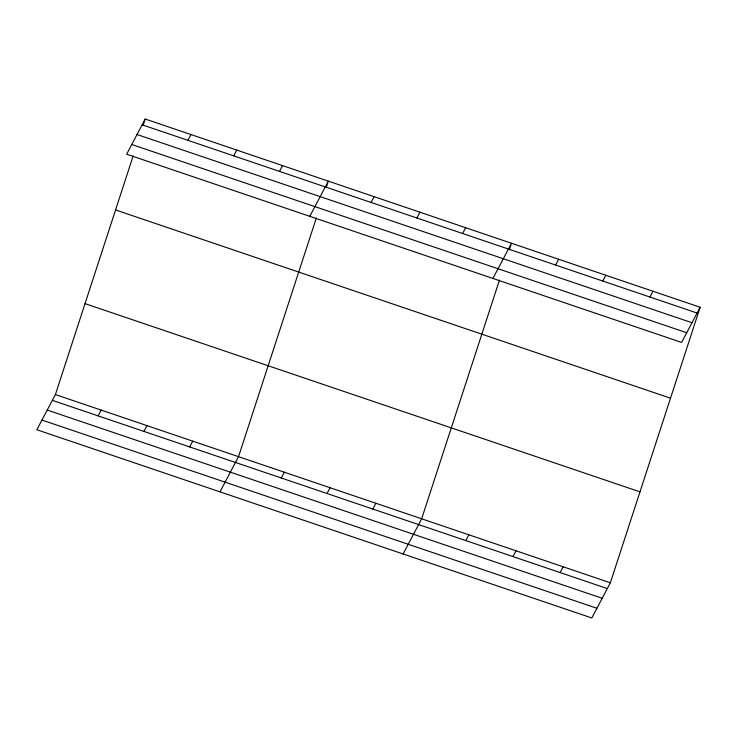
<?xml version="1.0" encoding="UTF-8"?>
<svg xmlns="http://www.w3.org/2000/svg" width="737" height="737" viewBox="0 0 737 737"><rect width="100%" height="100%" fill="white"/><g stroke="black" fill="none" stroke-linecap="round" stroke-linejoin="round"><path stroke-width="1.11" d="M700.15 307.255L681.605 342.438L126.653 154.208L145.198 119.025L700.15 307.255L610.347 582.792L591.802 617.974L36.85 429.745L55.395 394.562L133.204 155.829M143.089 125.52L145.198 119.025M316.339 217.949L238.53 456.682L219.985 491.855M326.215 187.64L328.333 181.145L309.789 216.328M499.474 280.06L421.665 518.793L403.111 553.975M509.35 249.751L511.469 243.256L492.915 278.439M187.935 140.334L190.984 134.558M233.721 155.866L236.77 150.081M98.132 415.871L101.181 410.094M279.507 171.399L282.547 165.613M143.918 431.403L146.967 425.618M189.704 446.926L192.753 441.15M371.07 202.454L374.12 196.668M416.856 217.986L419.906 212.201M281.267 477.991L284.316 472.205M462.633 233.509L465.683 227.733M327.053 493.514L330.102 487.737M372.83 509.046L375.879 503.26M555.587 265.034L558.637 259.258M465.784 540.571L468.833 534.795M602.765 281.037L605.805 275.26M512.961 556.573L516.001 550.797M649.933 297.039L652.982 291.253M560.129 572.575L563.179 566.79M142.158 124.811L697.101 313.041M137.036 134.512L691.988 322.742M131.766 144.507L686.718 332.737M115.571 209.953L670.513 398.183M85.031 303.635L639.983 491.865M55.395 394.562L610.347 582.792M52.355 400.348L607.297 588.577M47.232 410.048L602.184 598.278M41.963 420.044L596.915 608.274"/></g></svg>
